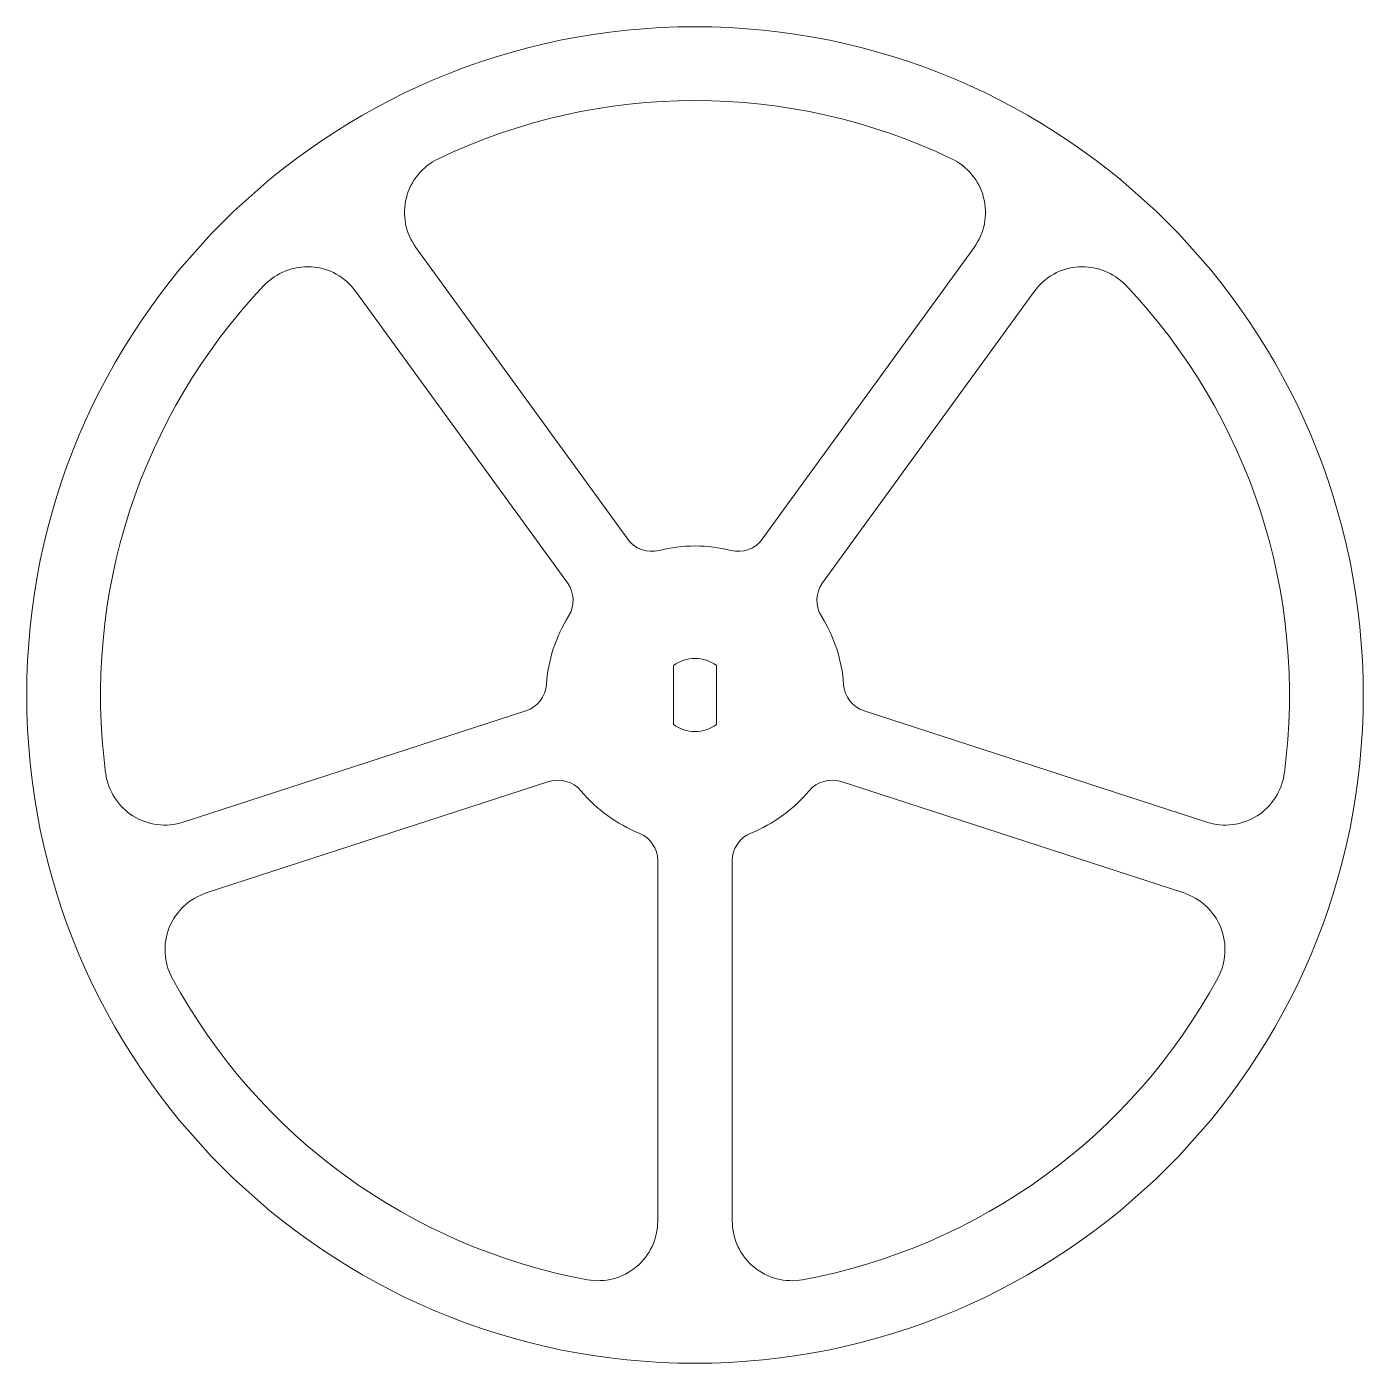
# Model space of a CAD drawing. Extents: x -44.9 to 44.9, y -44.9 to 44.9.
import ezdxf

# ---------------------------------------------------------------- set-up
doc = ezdxf.new("R2010")
doc.units = 0
doc.layers.get('0').update_dxf_attribs({"linetype": 'CONTINUOUS', "lineweight": 5, "true_color": 0xffffff})

msp = doc.modelspace()

# ---------------------------------------------------------------- linework, layer by layer
at = {"color": 0}
for p, q in [((-18.73, 30.033), (-4.516, 10.469)), ((18.73, 30.033), (4.516, 10.469)), ((-22.775, 27.094), (-8.561, 7.53)), ((22.775, 27.094), (8.561, 7.53)), ((-1.45, 1.975), (-1.45, -1.975)), ((1.45, 1.975), (1.45, -1.975)), ((-34.351, -8.533), (-11.352, -1.06)), ((34.351, -8.533), (11.352, -1.06)), ((-32.806, -13.288), (-9.807, -5.815)), ((32.806, -13.288), (9.807, -5.815)), ((-2.5, -35.307), (-2.5, -11.124)), ((2.5, -35.307), (2.5, -11.124))]:
    msp.add_line(p, q, dxfattribs=at)
msp.add_circle((0, 0), 44.85, dxfattribs=at)
for centre, radius, start, end in [((0, 0), 39.9, 64.43142, 115.56858), ((-15.494, 32.384), 4, 115.56858, 216), ((15.494, 32.384), 4, 324, 64.43142), ((-26.011, 24.743), 4, 36, 136.43142), ((26.011, 24.743), 4, 43.56858, 144), ((0, 0), 39.9, 136.43142, 187.56858), ((0, 0), 39.9, 352.43142, 43.56858), ((-2.898, 11.645), 2, 216, 283.97569), ((0, 0), 10, 76.02431, 103.97569), ((2.898, 11.645), 2, 256.02431, 324), ((-10.179, 6.355), 2, 328.02431, 36), ((10.179, 6.355), 2, 144, 211.97569), ((0, 0), 10, 148.02431, 175.97569), ((0, 0), 10, 4.02431, 31.97569), ((0, 0), 2.45, 53.71254, 126.28746), ((-11.97, 0.842), 2, 288, 355.97569), ((11.97, 0.842), 2, 184.02431, 252), ((0, 0), 2.45, 233.71254, 306.28746), ((-35.587, -4.728), 4, 187.56858, 288), ((35.587, -4.728), 4, 252, 352.43142), ((-9.189, -7.717), 2, 40.02431, 108), ((9.189, -7.717), 2, 72, 139.97569), ((0, 0), 10, 220.02431, 247.97569), ((0, 0), 10, 292.02431, 319.97569), ((-4.5, -11.124), 2, 0, 67.97569), ((4.5, -11.124), 2, 112.02431, 180), ((-31.57, -17.092), 4, 108, 208.43142), ((31.57, -17.092), 4, 331.56858, 72), ((0, 0), 39.9, 208.43142, 259.56858), ((0, 0), 39.9, 280.43142, 331.56858), ((-6.5, -35.307), 4, 259.56858, 0), ((6.5, -35.307), 4, 180, 280.43142)]:
    msp.add_arc(centre, radius, start, end, dxfattribs=at)

doc.saveas('drawing.dxf')
